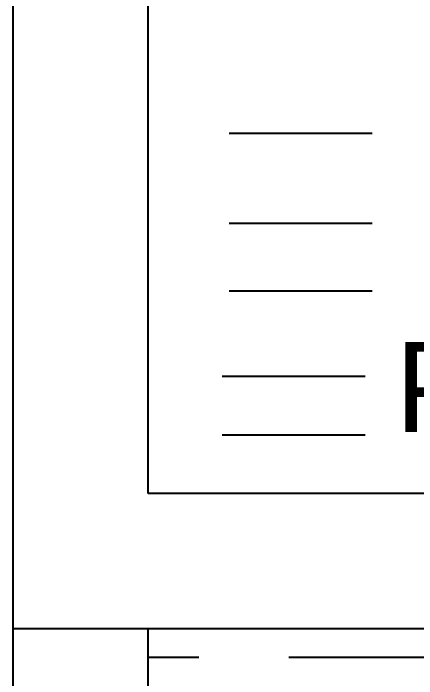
# Model space of a CAD drawing. Header units: millimetres. Extents: x -1292 to 2253, y 326 to 453.
# Drawn here: x 2097.499 to 2097.947, y 355.716 to 356.455 of the extents above; entities that cross this region are included whole.
import ezdxf

# ---------------------------------------------------------------- set-up
doc = ezdxf.new("R2010")
doc.units = ezdxf.units.MM
doc.header["$LTSCALE"] = 0.5
doc.linetypes.add('HIDDEN', pattern=[9.525, 6.35, -3.175])
doc.layers.add('-HIDRO', color=8, linetype='Continuous')
doc.styles.add('CARIMBO_DADOS', font='arial.ttf', dxfattribs={"height": 0.1})

msp = doc.modelspace()

# ---------------------------------------------------------------- linework, layer by layer
at = {"layer": '-HIDRO', "ltscale": 0.05}
for p, q in [((2097.49874, 355.77117), (2097.49874, 357.52117)), ((2097.64874, 355.92117), (2097.64874, 357.52117)), ((2098.67374, 355.92117), (2097.64874, 355.92117)), ((2097.97374, 355.77117), (2097.49874, 355.77117)), ((2097.49874, 354.1712), (2097.49874, 355.77117)), ((2097.64874, 354.1712), (2097.64874, 355.77117))]:
    msp.add_line(p, q, dxfattribs=at)
at = {"layer": '-HIDRO', "linetype": 'HIDDEN', "ltscale": 0.05}
for p, q in [((2098.67374, 356.32117), (2097.64874, 356.32117)), ((2098.67374, 356.22117), (2097.64874, 356.22117)), ((2098.67374, 356.14617), (2097.64874, 356.14617)), ((2098.67374, 356.14617), (2097.64874, 356.14617)), ((2097.88959, 356.05117), (2097.64874, 356.05117)), ((2097.88959, 355.98617), (2097.64874, 355.98617)), ((2098.99874, 355.73925), (2097.64874, 355.73925))]:
    msp.add_line(p, q, dxfattribs=at)

# ---------------------------------------------------------------- texts
at = {"layer": '-HIDRO', "insert": (2097.92293, 356.08965), "char_height": 0.1, "width": 1.3954689, "attachment_point": 1, "style": 'CARIMBO_DADOS'}
msp.add_mtext('PERGOLADO', dxfattribs=at)

doc.saveas('drawing.dxf')
